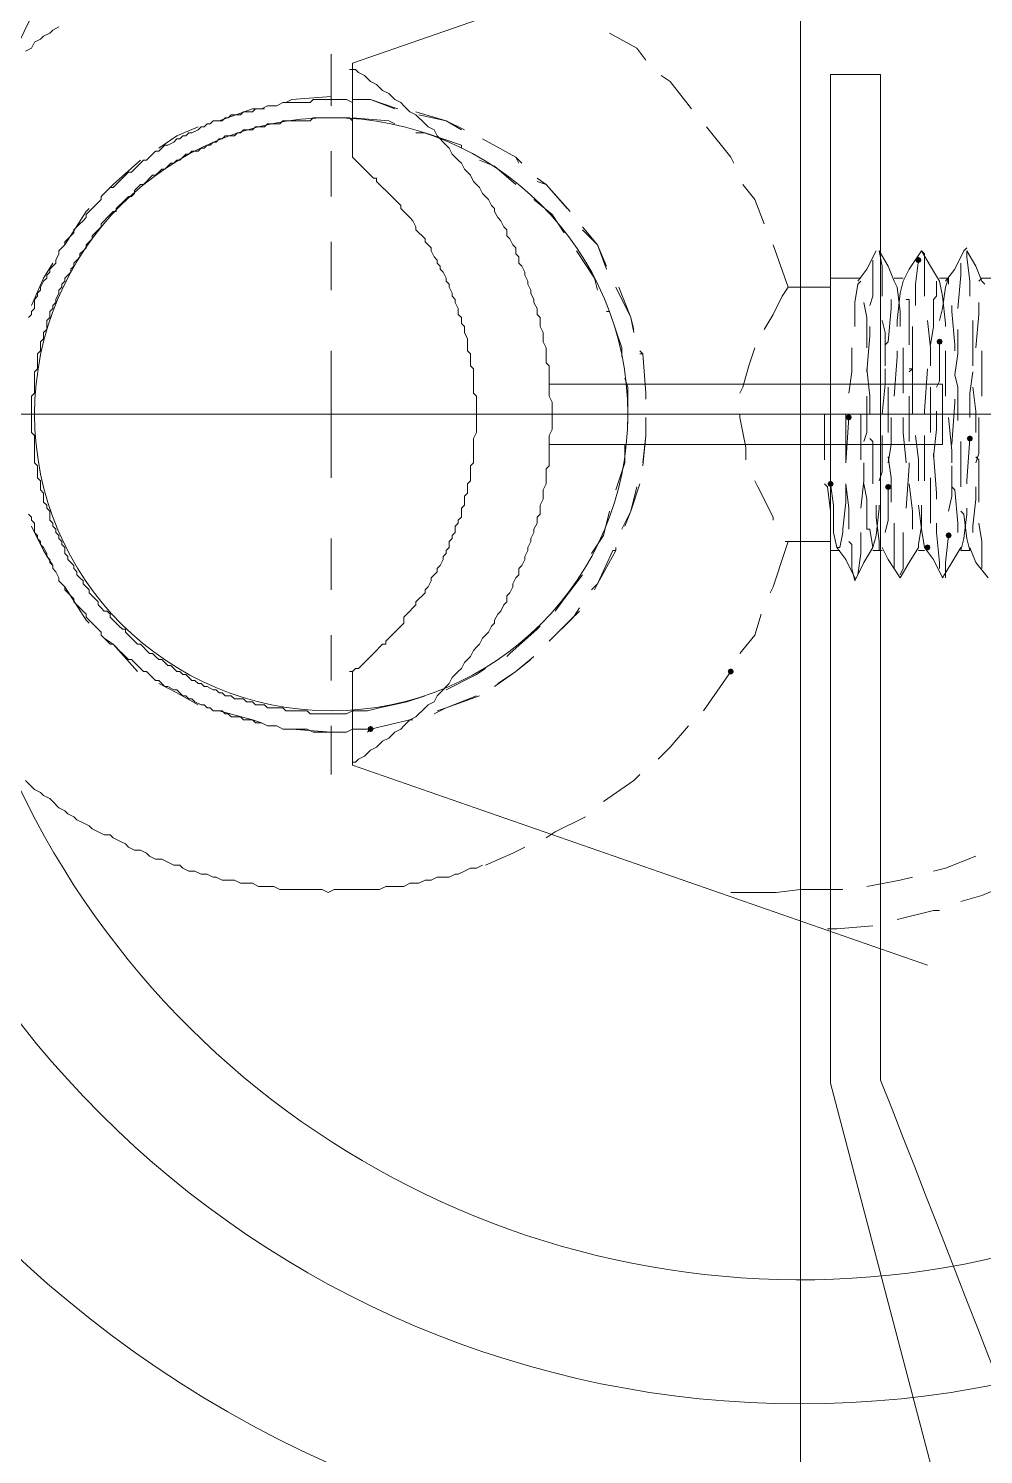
# Model space of a CAD drawing. Header units: millimetres. Extents: x 89051 to 218395, y -330386 to -125649.
# Drawn here: x 92673.1 to 92711.3, y -127062.7 to -127005.6 of the extents above; entities that cross this region are included whole.
import ezdxf

# ---------------------------------------------------------------- set-up
doc = ezdxf.new("R2010")
doc.units = ezdxf.units.MM
doc.header["$LTSCALE"] = 13
for name, pattern in [('1 实线', [0]), ('ACAD_ISO04W100', [30, 24, -3, 0, -3]), ('CENTER', [50.8, 31.75, -6.35, 6.35, -6.35])]:
    doc.linetypes.add(name, pattern=pattern)
doc.layers.get('0').update_dxf_attribs({"color": 1, "linetype": 'CENTER'})
doc.layers.add('C00-00-00', color=7, linetype='Continuous')
doc.layers.add('C00-00-FF', color=5, linetype='Continuous', true_color=0x0000ff)
doc.layers.add('标注、文本', color=3, linetype='Continuous', lineweight=25)

msp = doc.modelspace()

# ---------------------------------------------------------------- hatches: boundary and pattern name
at = {"layer": 'C00-00-00'}
h = msp.add_hatch(color=256, dxfattribs=at)
h.dxf.hatch_style = 2
h.paths.add_polyline_path([(92708.771, -127014.906), (92708.736, -127014.991), (92708.65, -127015.027), (92708.565, -127014.991), (92708.529, -127014.906), (92708.565, -127014.82), (92708.65, -127014.785), (92708.736, -127014.82)])
h = msp.add_hatch(color=256, dxfattribs=at)
h.dxf.hatch_style = 2
h.paths.add_polyline_path([(92709.618, -127018.173), (92709.583, -127018.259), (92709.497, -127018.294), (92709.412, -127018.259), (92709.376, -127018.173), (92709.412, -127018.088), (92709.497, -127018.052), (92709.583, -127018.088)])
h = msp.add_hatch(color=256, dxfattribs=at)
h.dxf.hatch_style = 2
h.paths.add_polyline_path([(92705.988, -127021.198), (92705.952, -127021.284), (92705.867, -127021.319), (92705.781, -127021.284), (92705.746, -127021.198), (92705.781, -127021.113), (92705.867, -127021.077), (92705.952, -127021.113)])
h = msp.add_hatch(color=256, dxfattribs=at)
h.dxf.hatch_style = 2
h.paths.add_polyline_path([(92710.828, -127022.045), (92710.793, -127022.131), (92710.707, -127022.166), (92710.622, -127022.131), (92710.586, -127022.045), (92710.622, -127021.96), (92710.707, -127021.924), (92710.793, -127021.96)])
h = msp.add_hatch(color=256, dxfattribs=at)
h.dxf.hatch_style = 2
h.paths.add_polyline_path([(92705.262, -127023.86), (92705.226, -127023.946), (92705.141, -127023.981), (92705.055, -127023.946), (92705.02, -127023.86), (92705.055, -127023.775), (92705.141, -127023.739), (92705.226, -127023.775)])
h = msp.add_hatch(color=256, dxfattribs=at)
h.dxf.hatch_style = 2
h.paths.add_polyline_path([(92707.561, -127023.981), (92707.525, -127024.067), (92707.44, -127024.102), (92707.355, -127024.067), (92707.319, -127023.981), (92707.355, -127023.896), (92707.44, -127023.861), (92707.525, -127023.896)])
h = msp.add_hatch(color=256, dxfattribs=at)
h.dxf.hatch_style = 2
h.paths.add_polyline_path([(92709.134, -127026.402), (92709.099, -127026.487), (92709.013, -127026.523), (92708.928, -127026.487), (92708.892, -127026.402), (92708.928, -127026.316), (92709.013, -127026.281), (92709.099, -127026.316)])
h = msp.add_hatch(color=256, dxfattribs=at)
h.dxf.hatch_style = 2
h.paths.add_polyline_path([(92709.981, -127025.918), (92709.946, -127026.003), (92709.86, -127026.039), (92709.775, -127026.003), (92709.739, -127025.918), (92709.775, -127025.832), (92709.86, -127025.797), (92709.946, -127025.832)])
h = msp.add_hatch(color=256, dxfattribs=at)
h.dxf.hatch_style = 2
h.paths.add_polyline_path([(92701.269, -127031.363), (92701.233, -127031.448), (92701.148, -127031.484), (92701.062, -127031.448), (92701.027, -127031.363), (92701.062, -127031.278), (92701.148, -127031.242), (92701.233, -127031.278)])
h = msp.add_hatch(color=256, dxfattribs=at)
h.dxf.hatch_style = 2
h.paths.add_polyline_path([(92686.869, -127033.662), (92686.833, -127033.748), (92686.748, -127033.783), (92686.662, -127033.748), (92686.627, -127033.662), (92686.662, -127033.577), (92686.748, -127033.541), (92686.833, -127033.577)])

# ---------------------------------------------------------------- linework, layer by layer
at = {"color": 7, "linetype": '1 实线', "lineweight": 0}
for p, q in [((92705.141, -127047.823), (92705.141, -127007.488)), ((92705.141, -127007.488), (92707.141, -127007.488)), ((92707.141, -127007.488), (92707.141, -127047.705)), ((92705.141, -127047.823), (92710.866, -127069.602))]:
    msp.add_line(p, q, dxfattribs=at)
for radius in [45.983, 39.569]:
    msp.add_circle((92703.931, -127021.077), radius, dxfattribs=at)
msp.add_arc((92703.931, -127021.077), 34.608, 204.1584, 156.2711, dxfattribs=at)
msp.add_open_spline([(92707.141, -127047.705), (92716.917, -127072.662), (92728.431, -127101.878), (92724.157, -127123.241), (92714.899, -127157.207), (92714.272, -127171.033)], degree=3, dxfattribs=at)
at = {"layer": 'C00-00-00', "lineweight": 15}
for points in [[(92709.013, -126999.054), (92686.022, -127007.04)], [(92674.284, -127005.588), (92674.042, -127005.709), (92673.921, -127005.83), (92673.679, -127005.951), (92673.558, -127006.072), (92673.316, -127006.193), (92673.195, -127006.435), (92672.953, -127006.556)], [(92697.396, -127006.435), (92696.307, -127005.83)], [(92697.759, -127006.919), (92697.396, -127006.435)], [(92686.022, -127034.993), (92686.143, -127034.993), (92686.264, -127034.872), (92686.506, -127034.751), (92686.627, -127034.63), (92686.748, -127034.509), (92686.99, -127034.388), (92687.111, -127034.267), (92687.232, -127034.146), (92687.474, -127034.025), (92687.595, -127033.904), (92687.716, -127033.783), (92687.958, -127033.662), (92688.079, -127033.541), (92688.2, -127033.42), (92688.321, -127033.299), (92688.563, -127033.178), (92688.684, -127033.057), (92688.805, -127032.936), (92688.926, -127032.815), (92689.047, -127032.694), (92689.289, -127032.573), (92689.41, -127032.331), (92689.531, -127032.21), (92689.652, -127032.089), (92689.773, -127031.968), (92689.894, -127031.847), (92690.015, -127031.605), (92690.136, -127031.484), (92690.257, -127031.363), (92690.378, -127031.242), (92690.499, -127031), (92690.62, -127030.879), (92690.741, -127030.758), (92690.862, -127030.516), (92690.983, -127030.395), (92691.104, -127030.274), (92691.225, -127030.032), (92691.346, -127029.911), (92691.467, -127029.79), (92691.588, -127029.548), (92691.709, -127029.427), (92691.709, -127029.306), (92691.83, -127029.064), (92691.951, -127028.943), (92692.072, -127028.701), (92692.193, -127028.58), (92692.193, -127028.338), (92692.314, -127028.217), (92692.435, -127027.975), (92692.435, -127027.854), (92692.556, -127027.612), (92692.677, -127027.491), (92692.677, -127027.249), (92692.798, -127027.128), (92692.919, -127026.886), (92692.919, -127026.765), (92693.04, -127026.523), (92693.04, -127026.402), (92693.161, -127026.16), (92693.161, -127026.039), (92693.282, -127025.797), (92693.282, -127025.676), (92693.403, -127025.434), (92693.403, -127025.192), (92693.524, -127025.071), (92693.524, -127024.829), (92693.524, -127024.708), (92693.645, -127024.466), (92693.645, -127024.224), (92693.645, -127024.102), (92693.766, -127023.86), (92693.766, -127023.739), (92693.766, -127023.497), (92693.766, -127023.255), (92693.887, -127023.134), (92693.887, -127022.892), (92693.887, -127022.771), (92693.887, -127022.529), (92693.887, -127022.287), (92693.887, -127022.166), (92693.887, -127021.924), (92694.008, -127021.682), (92694.008, -127021.561), (92694.008, -127021.319), (92694.008, -127021.198), (92694.008, -127020.956), (92694.008, -127020.714), (92694.008, -127020.593), (92693.887, -127020.351), (92693.887, -127020.109), (92693.887, -127019.988), (92693.887, -127019.746), (92693.887, -127019.504), (92693.887, -127019.383), (92693.887, -127019.141), (92693.766, -127019.02), (92693.766, -127018.778), (92693.766, -127018.536), (92693.766, -127018.415), (92693.645, -127018.173), (92693.645, -127018.052), (92693.645, -127017.81), (92693.524, -127017.568), (92693.524, -127017.447), (92693.524, -127017.205), (92693.403, -127017.084), (92693.403, -127016.842), (92693.282, -127016.6), (92693.282, -127016.479), (92693.161, -127016.237), (92693.161, -127016.116), (92693.04, -127015.874), (92693.04, -127015.753), (92692.919, -127015.511), (92692.919, -127015.39), (92692.798, -127015.148), (92692.677, -127015.027), (92692.677, -127014.785), (92692.556, -127014.664), (92692.556, -127014.422), (92692.435, -127014.301), (92692.314, -127014.059), (92692.193, -127013.938), (92692.193, -127013.696), (92692.072, -127013.575), (92691.951, -127013.333), (92691.83, -127013.212), (92691.709, -127012.97), (92691.709, -127012.849), (92691.588, -127012.728), (92691.467, -127012.486), (92691.346, -127012.365), (92691.225, -127012.244), (92691.104, -127012.002), (92690.983, -127011.881), (92690.862, -127011.76), (92690.741, -127011.518), (92690.62, -127011.397), (92690.499, -127011.276), (92690.378, -127011.034), (92690.257, -127010.913), (92690.136, -127010.792), (92690.015, -127010.671), (92689.894, -127010.429), (92689.773, -127010.308), (92689.652, -127010.187), (92689.531, -127010.066), (92689.41, -127009.945), (92689.289, -127009.703), (92689.047, -127009.582), (92688.926, -127009.461), (92688.805, -127009.34), (92688.684, -127009.219), (92688.563, -127009.098), (92688.321, -127008.977), (92688.2, -127008.856), (92688.079, -127008.735), (92687.958, -127008.614), (92687.716, -127008.493), (92687.595, -127008.372), (92687.474, -127008.25), (92687.232, -127008.129), (92687.111, -127008.008), (92686.99, -127007.887), (92686.748, -127007.766), (92686.627, -127007.645), (92686.506, -127007.524), (92686.264, -127007.403), (92686.143, -127007.282), (92686.022, -127007.282), (92685.901, -127007.282)], [(92686.022, -127007.04), (92686.022, -127007.161)], [(92686.022, -127007.161), (92686.022, -127010.792)], [(92698.727, -127007.766), (92698.364, -127007.524)], [(92699.574, -127008.856), (92698.727, -127007.766)], [(92673.074, -127017.205), (92673.195, -127017.084), (92673.195, -127016.963), (92673.316, -127016.842), (92673.316, -127016.721), (92673.316, -127016.479), (92673.437, -127016.358), (92673.437, -127016.237), (92673.558, -127016.116), (92673.558, -127015.995), (92673.679, -127015.753), (92673.8, -127015.632), (92673.8, -127015.511), (92673.921, -127015.39), (92673.921, -127015.269), (92674.042, -127015.148), (92674.163, -127015.027), (92674.163, -127014.906), (92674.284, -127014.664), (92674.284, -127014.543), (92674.405, -127014.422), (92674.526, -127014.301), (92674.526, -127014.18), (92674.647, -127014.059), (92674.768, -127013.938), (92674.889, -127013.817), (92674.889, -127013.696), (92675.01, -127013.575), (92675.131, -127013.454), (92675.252, -127013.333), (92675.373, -127013.212), (92675.373, -127013.091), (92675.494, -127012.97), (92675.615, -127012.849), (92675.736, -127012.728), (92675.857, -127012.607), (92675.978, -127012.486), (92675.978, -127012.365), (92676.099, -127012.244), (92676.22, -127012.123), (92676.341, -127012.002), (92676.462, -127012.002), (92676.583, -127011.881), (92676.704, -127011.76), (92676.825, -127011.639), (92676.946, -127011.518), (92677.067, -127011.397), (92677.188, -127011.397), (92677.309, -127011.276), (92677.43, -127011.155), (92677.551, -127011.034), (92677.672, -127010.913), (92677.793, -127010.913), (92677.914, -127010.792), (92678.035, -127010.671), (92678.156, -127010.55), (92678.277, -127010.55), (92678.398, -127010.429), (92678.519, -127010.308), (92678.64, -127010.308), (92678.882, -127010.187), (92679.003, -127010.066), (92679.124, -127010.066), (92679.245, -127009.945), (92679.366, -127009.945), (92679.487, -127009.824), (92679.608, -127009.824), (92679.85, -127009.703), (92679.971, -127009.582), (92680.092, -127009.582), (92680.213, -127009.461), (92680.334, -127009.461), (92680.455, -127009.34), (92680.697, -127009.34), (92680.818, -127009.34), (92680.939, -127009.219), (92681.06, -127009.219), (92681.181, -127009.098), (92681.423, -127009.098), (92681.544, -127009.098), (92681.665, -127008.977), (92681.786, -127008.977), (92682.028, -127008.977), (92682.149, -127008.856), (92682.27, -127008.856), (92682.391, -127008.856), (92682.633, -127008.735), (92682.754, -127008.735), (92682.875, -127008.735), (92682.996, -127008.735), (92683.238, -127008.614), (92683.359, -127008.614), (92683.48, -127008.614), (92683.601, -127008.614), (92683.844, -127008.614), (92683.965, -127008.614), (92684.086, -127008.614), (92684.328, -127008.614), (92684.449, -127008.493), (92684.57, -127008.493), (92684.691, -127008.493), (92684.933, -127008.493), (92685.054, -127008.493), (92685.175, -127008.493), (92685.296, -127008.493), (92685.538, -127008.493), (92685.659, -127008.493), (92685.78, -127008.493), (92686.022, -127008.614)], [(92683.359, -127008.614), (92683.601, -127008.493)], [(92683.601, -127008.493), (92685.175, -127008.372)], [(92685.175, -127008.372), (92685.175, -127008.493)], [(92686.022, -127008.493), (92686.748, -127008.493)], [(92686.143, -127008.493), (92686.748, -127008.493)], [(92686.748, -127008.493), (92687.837, -127008.856)], [(92686.748, -127008.493), (92687.716, -127008.856)], [(92686.022, -127032.936), (92685.78, -127033.057), (92685.659, -127033.057), (92685.538, -127033.057), (92685.417, -127033.057), (92685.175, -127033.057), (92685.054, -127033.057), (92684.933, -127033.057), (92684.812, -127033.057), (92684.691, -127033.057), (92684.449, -127033.057), (92684.328, -127033.057), (92684.207, -127032.936), (92684.086, -127032.936), (92683.965, -127032.936), (92683.722, -127032.936), (92683.601, -127032.936), (92683.48, -127032.936), (92683.359, -127032.936), (92683.238, -127032.815), (92682.996, -127032.815), (92682.875, -127032.815), (92682.754, -127032.815), (92682.633, -127032.815), (92682.512, -127032.694), (92682.391, -127032.694), (92682.149, -127032.694), (92682.028, -127032.573), (92681.907, -127032.573), (92681.786, -127032.573), (92681.665, -127032.452), (92681.544, -127032.452), (92681.302, -127032.452), (92681.181, -127032.331), (92681.06, -127032.331), (92680.939, -127032.331), (92680.818, -127032.21), (92680.697, -127032.21), (92680.576, -127032.089), (92680.455, -127032.089), (92680.213, -127031.968), (92680.092, -127031.968), (92679.971, -127031.847), (92679.85, -127031.847), (92679.729, -127031.726), (92679.608, -127031.726), (92679.487, -127031.605), (92679.366, -127031.484), (92679.245, -127031.484), (92679.124, -127031.363), (92679.003, -127031.363), (92678.882, -127031.242), (92678.761, -127031.121), (92678.64, -127031.121), (92678.519, -127031), (92678.398, -127030.879), (92678.277, -127030.879), (92678.156, -127030.758), (92678.035, -127030.637), (92677.914, -127030.637), (92677.793, -127030.516), (92677.672, -127030.395), (92677.551, -127030.274), (92677.43, -127030.274), (92677.309, -127030.153), (92677.188, -127030.032), (92677.067, -127029.911), (92676.946, -127029.79), (92676.946, -127029.669), (92676.825, -127029.669), (92676.704, -127029.548), (92676.583, -127029.427), (92676.462, -127029.306), (92676.341, -127029.185), (92676.341, -127029.064), (92676.22, -127028.943), (92676.099, -127028.943), (92675.978, -127028.822), (92675.857, -127028.701), (92675.857, -127028.58), (92675.736, -127028.459), (92675.615, -127028.338), (92675.494, -127028.217), (92675.494, -127028.096), (92675.373, -127027.975), (92675.252, -127027.854), (92675.252, -127027.733), (92675.131, -127027.612), (92675.01, -127027.491), (92675.01, -127027.37), (92674.889, -127027.249), (92674.889, -127027.128), (92674.768, -127027.007), (92674.647, -127026.886), (92674.647, -127026.765), (92674.526, -127026.644), (92674.526, -127026.402), (92674.405, -127026.281), (92674.405, -127026.16), (92674.284, -127026.039), (92674.284, -127025.918), (92674.163, -127025.797), (92674.163, -127025.676), (92674.042, -127025.555), (92674.042, -127025.434), (92673.921, -127025.313), (92673.921, -127025.071), (92673.921, -127024.95), (92673.8, -127024.829), (92673.8, -127024.708), (92673.679, -127024.587), (92673.679, -127024.466), (92673.679, -127024.224), (92673.558, -127024.102), (92673.558, -127023.981), (92673.558, -127023.86), (92673.558, -127023.739), (92673.437, -127023.618), (92673.437, -127023.376), (92673.437, -127023.255), (92673.437, -127023.134), (92673.316, -127023.013), (92673.316, -127022.892), (92673.316, -127022.65), (92673.316, -127022.529), (92673.316, -127022.408), (92673.316, -127022.287), (92673.316, -127022.166), (92673.316, -127021.924), (92673.195, -127021.803), (92673.195, -127021.682), (92673.195, -127021.561), (92673.195, -127021.44), (92673.195, -127021.198), (92673.195, -127021.077), (92673.195, -127020.956), (92673.195, -127020.835), (92673.195, -127020.714), (92673.195, -127020.472), (92673.195, -127020.351), (92673.316, -127020.23), (92673.316, -127020.109), (92673.316, -127019.988), (92673.316, -127019.746), (92673.316, -127019.625), (92673.316, -127019.504), (92673.316, -127019.383), (92673.437, -127019.262), (92673.437, -127019.02), (92673.437, -127018.899), (92673.437, -127018.778), (92673.437, -127018.657), (92673.558, -127018.536), (92673.558, -127018.415), (92673.558, -127018.173), (92673.679, -127018.052), (92673.679, -127017.931), (92673.679, -127017.81), (92673.8, -127017.689), (92673.8, -127017.568), (92673.8, -127017.326), (92673.921, -127017.205), (92673.921, -127017.084), (92673.921, -127016.963), (92674.042, -127016.842), (92674.042, -127016.721), (92674.163, -127016.6), (92674.163, -127016.479), (92674.284, -127016.237), (92674.284, -127016.116), (92674.405, -127015.995), (92674.405, -127015.874), (92674.526, -127015.753), (92674.526, -127015.632), (92674.647, -127015.511), (92674.768, -127015.39), (92674.768, -127015.269), (92674.889, -127015.148), (92674.889, -127015.027), (92675.01, -127014.906), (92675.131, -127014.785), (92675.131, -127014.664), (92675.252, -127014.543), (92675.373, -127014.422), (92675.373, -127014.301), (92675.494, -127014.18), (92675.615, -127014.059), (92675.615, -127013.938), (92675.736, -127013.817), (92675.857, -127013.696), (92675.978, -127013.575), (92675.978, -127013.454), (92676.099, -127013.333), (92676.22, -127013.212), (92676.341, -127013.091), (92676.462, -127012.97), (92676.583, -127012.97), (92676.583, -127012.849), (92676.704, -127012.728), (92676.825, -127012.607), (92676.946, -127012.486), (92677.067, -127012.365), (92677.188, -127012.365), (92677.309, -127012.244), (92677.309, -127012.123), (92677.43, -127012.002), (92677.551, -127011.881), (92677.672, -127011.881), (92677.793, -127011.76), (92677.914, -127011.639), (92678.035, -127011.518), (92678.156, -127011.518), (92678.277, -127011.397), (92678.398, -127011.276), (92678.519, -127011.276), (92678.64, -127011.155), (92678.761, -127011.034), (92678.882, -127011.034), (92679.003, -127010.913), (92679.124, -127010.913), (92679.245, -127010.792), (92679.366, -127010.671), (92679.487, -127010.671), (92679.608, -127010.55), (92679.85, -127010.55), (92679.971, -127010.429), (92680.092, -127010.429), (92680.213, -127010.308), (92680.334, -127010.308), (92680.455, -127010.187), (92680.576, -127010.187), (92680.697, -127010.066), (92680.818, -127010.066), (92680.939, -127009.945), (92681.181, -127009.945), (92681.302, -127009.945), (92681.423, -127009.824), (92681.544, -127009.824), (92681.665, -127009.703), (92681.786, -127009.703), (92682.028, -127009.703), (92682.149, -127009.582), (92682.27, -127009.582), (92682.391, -127009.582), (92682.512, -127009.582), (92682.633, -127009.461), (92682.875, -127009.461), (92682.996, -127009.461), (92683.117, -127009.461), (92683.238, -127009.34), (92683.359, -127009.34), (92683.601, -127009.34), (92683.722, -127009.34), (92683.844, -127009.34), (92683.965, -127009.34), (92684.086, -127009.34), (92684.328, -127009.34), (92684.449, -127009.219), (92684.57, -127009.219), (92684.691, -127009.219), (92684.812, -127009.219), (92685.054, -127009.219), (92685.175, -127009.219), (92685.296, -127009.219), (92685.417, -127009.219), (92685.538, -127009.219), (92685.78, -127009.219), (92685.901, -127009.219), (92686.022, -127009.34)], [(92680.697, -127009.34), (92682.028, -127008.856)], [(92682.028, -127008.856), (92682.512, -127008.856)], [(92686.022, -127009.219), (92687.474, -127009.34)], [(92688.563, -127008.977), (92689.773, -127009.34)], [(92688.684, -127009.098), (92689.773, -127009.34)], [(92679.003, -127009.945), (92679.85, -127009.582)], [(92687.474, -127009.34), (92687.716, -127009.461)], [(92689.773, -127009.34), (92690.499, -127009.703)], [(92689.773, -127009.34), (92690.378, -127009.703)], [(92701.148, -127010.792), (92700.18, -127009.582)], [(92678.277, -127010.429), (92679.003, -127009.945)], [(92688.563, -127009.824), (92688.926, -127009.824)], [(92688.926, -127009.824), (92690.378, -127010.308)], [(92690.378, -127010.308), (92690.378, -127010.429)], [(92691.225, -127010.066), (92692.556, -127010.792)], [(92691.225, -127010.066), (92692.556, -127010.792)], [(92676.462, -127011.881), (92677.551, -127010.913)], [(92686.022, -127010.792), (92686.143, -127010.913), (92686.264, -127011.034), (92686.385, -127011.155), (92686.506, -127011.276), (92686.627, -127011.397), (92686.748, -127011.518), (92686.869, -127011.639), (92686.99, -127011.639), (92686.99, -127011.76), (92687.111, -127011.881), (92687.232, -127012.002), (92687.353, -127012.123), (92687.474, -127012.244), (92687.595, -127012.365), (92687.716, -127012.486), (92687.837, -127012.607), (92687.958, -127012.728), (92687.958, -127012.849), (92688.079, -127012.97), (92688.2, -127013.091), (92688.321, -127013.212), (92688.442, -127013.333), (92688.563, -127013.575), (92688.563, -127013.696), (92688.684, -127013.817), (92688.805, -127013.938), (92688.926, -127014.059), (92688.926, -127014.18), (92689.047, -127014.301), (92689.168, -127014.422), (92689.168, -127014.543), (92689.289, -127014.785), (92689.41, -127014.906), (92689.41, -127015.027), (92689.531, -127015.148), (92689.531, -127015.269), (92689.652, -127015.39), (92689.773, -127015.632), (92689.773, -127015.753), (92689.894, -127015.874), (92689.894, -127015.995), (92690.015, -127016.237), (92690.015, -127016.358), (92690.136, -127016.479), (92690.136, -127016.6), (92690.257, -127016.842), (92690.257, -127016.963), (92690.257, -127017.084), (92690.378, -127017.205), (92690.378, -127017.447), (92690.499, -127017.568), (92690.499, -127017.689), (92690.499, -127017.81), (92690.62, -127018.052), (92690.62, -127018.173), (92690.62, -127018.294), (92690.62, -127018.536), (92690.741, -127018.657), (92690.741, -127018.778), (92690.741, -127019.02), (92690.741, -127019.141), (92690.862, -127019.262), (92690.862, -127019.383), (92690.862, -127019.625), (92690.862, -127019.746), (92690.862, -127019.867), (92690.862, -127020.109), (92690.862, -127020.23), (92690.983, -127020.351), (92690.983, -127020.593), (92690.983, -127020.714), (92690.983, -127020.835), (92690.983, -127021.077), (92690.983, -127021.198), (92690.983, -127021.319), (92690.983, -127021.561), (92690.983, -127021.682), (92690.983, -127021.803), (92690.862, -127022.045), (92690.862, -127022.166), (92690.862, -127022.287), (92690.862, -127022.529), (92690.862, -127022.65), (92690.862, -127022.771), (92690.862, -127023.013), (92690.741, -127023.134), (92690.741, -127023.255), (92690.741, -127023.497), (92690.741, -127023.618), (92690.741, -127023.739), (92690.62, -127023.86), (92690.62, -127024.102), (92690.62, -127024.224), (92690.499, -127024.345), (92690.499, -127024.587), (92690.499, -127024.708), (92690.378, -127024.829), (92690.378, -127024.95), (92690.378, -127025.192), (92690.257, -127025.313), (92690.257, -127025.434), (92690.136, -127025.555), (92690.136, -127025.797), (92690.015, -127025.918), (92690.015, -127026.039), (92689.894, -127026.16), (92689.894, -127026.402), (92689.773, -127026.523), (92689.773, -127026.644), (92689.652, -127026.765), (92689.652, -127026.886), (92689.531, -127027.128), (92689.41, -127027.249), (92689.41, -127027.37), (92689.289, -127027.491), (92689.168, -127027.612), (92689.168, -127027.733), (92689.047, -127027.975), (92688.926, -127028.096), (92688.926, -127028.217), (92688.805, -127028.338), (92688.684, -127028.459), (92688.563, -127028.58), (92688.563, -127028.701), (92688.442, -127028.822), (92688.321, -127028.943), (92688.2, -127029.064), (92688.079, -127029.185), (92688.079, -127029.427), (92687.958, -127029.548), (92687.837, -127029.669), (92687.716, -127029.79), (92687.595, -127029.911), (92687.474, -127030.032), (92687.353, -127030.153), (92687.353, -127030.274), (92687.232, -127030.274), (92687.111, -127030.395), (92686.99, -127030.516), (92686.869, -127030.637), (92686.748, -127030.758), (92686.627, -127030.879), (92686.506, -127031), (92686.385, -127031.121), (92686.264, -127031.242), (92686.143, -127031.242), (92686.022, -127031.363), (92685.901, -127031.363)], [(92691.104, -127010.913), (92691.709, -127011.155)], [(92692.556, -127010.792), (92692.798, -127011.034)], [(92692.556, -127010.792), (92692.677, -127011.034)], [(92701.269, -127011.034), (92701.148, -127010.792)], [(92691.709, -127011.155), (92692.556, -127011.881)], [(92676.22, -127012.123), (92676.462, -127011.881)], [(92693.403, -127011.639), (92693.766, -127011.881)], [(92693.403, -127011.76), (92693.766, -127011.881)], [(92693.766, -127011.881), (92694.734, -127012.97)], [(92693.766, -127011.881), (92694.613, -127012.849)], [(92702.116, -127012.486), (92701.632, -127011.881)], [(92693.282, -127012.486), (92694.008, -127013.091)], [(92702.479, -127013.454), (92702.116, -127012.486)], [(92674.526, -127014.301), (92675.373, -127012.97)], [(92675.373, -127012.97), (92675.494, -127012.849)], [(92694.008, -127013.091), (92694.492, -127013.817)], [(92695.218, -127013.575), (92695.823, -127014.301)], [(92695.218, -127013.696), (92695.823, -127014.301)], [(92695.823, -127014.301), (92696.186, -127015.269)], [(92695.823, -127014.301), (92696.186, -127015.148)], [(92703.447, -127015.995), (92702.842, -127014.301)], [(92694.976, -127014.543), (92695.702, -127015.632)], [(92706.956, -127014.543), (92706.593, -127015.269)], [(92706.835, -127015.148), (92706.835, -127014.906)], [(92707.077, -127014.543), (92707.198, -127015.148)], [(92707.44, -127015.148), (92707.077, -127014.543)], [(92708.771, -127014.543), (92708.287, -127015.269)], [(92708.529, -127015.874), (92708.65, -127014.906)], [(92708.771, -127014.543), (92708.892, -127014.664)], [(92709.134, -127015.148), (92708.771, -127014.543)], [(92708.892, -127014.664), (92708.892, -127015.39)], [(92710.465, -127014.543), (92710.102, -127015.269)], [(92710.465, -127014.543), (92710.586, -127014.422)], [(92710.586, -127014.543), (92710.586, -127014.785)], [(92710.949, -127015.148), (92710.586, -127014.543)], [(92710.586, -127014.785), (92710.707, -127015.753)], [(92673.679, -127015.632), (92674.042, -127015.027)], [(92706.593, -127015.269), (92706.23, -127015.753)], [(92706.835, -127016.358), (92706.835, -127015.148)], [(92707.198, -127015.148), (92707.198, -127016.237)], [(92707.682, -127015.753), (92707.44, -127015.148)], [(92708.287, -127015.269), (92708.045, -127015.753)], [(92708.892, -127015.39), (92708.892, -127016.358)], [(92709.497, -127015.753), (92709.134, -127015.148)], [(92710.102, -127015.269), (92709.739, -127015.753)], [(92710.344, -127015.511), (92710.344, -127015.027)], [(92711.191, -127015.753), (92710.949, -127015.148)], [(92673.195, -127016.721), (92673.679, -127015.632)], [(92695.702, -127015.632), (92695.823, -127016.116)], [(92696.549, -127015.995), (92697.154, -127017.205)], [(92696.67, -127015.995), (92697.154, -127017.205)], [(92703.447, -127015.995), (92703.205, -127016.358)], [(92705.141, -127015.995), (92703.447, -127015.995)], [(92706.351, -127015.632), (92705.141, -127015.632)], [(92706.23, -127015.874), (92706.109, -127016.6)], [(92706.351, -127015.753), (92706.23, -127015.874)], [(92708.045, -127015.632), (92707.682, -127015.632)], [(92707.682, -127015.753), (92707.803, -127015.995)], [(92707.803, -127015.995), (92707.924, -127016.963)], [(92708.045, -127015.753), (92707.924, -127016.237)], [(92708.529, -127016.721), (92708.529, -127015.874)], [(92709.376, -127016.358), (92709.376, -127015.753)], [(92709.86, -127015.632), (92709.497, -127015.632)], [(92709.497, -127015.753), (92709.618, -127016.358)], [(92709.739, -127015.995), (92709.618, -127016.842)], [(92709.86, -127015.632), (92709.739, -127015.995)], [(92709.86, -127015.874), (92709.86, -127015.632)], [(92710.223, -127016.842), (92710.344, -127015.511)], [(92710.707, -127015.753), (92710.707, -127016.358)], [(92711.07, -127015.753), (92711.191, -127015.632)], [(92711.554, -127015.632), (92711.191, -127015.632)], [(92711.191, -127015.753), (92711.312, -127015.874)], [(92703.205, -127016.358), (92702.842, -127017.084)], [(92705.141, -127016.721), (92705.141, -127016.6)], [(92706.109, -127016.6), (92706.109, -127017.568)], [(92706.593, -127017.205), (92706.472, -127016.6)], [(92706.714, -127016.721), (92706.835, -127016.358)], [(92707.198, -127016.237), (92707.198, -127016.358)], [(92707.561, -127016.842), (92707.561, -127016.479)], [(92707.924, -127016.237), (92707.803, -127017.326)], [(92708.287, -127016.479), (92708.166, -127016.479)], [(92708.287, -127017.689), (92708.287, -127016.479)], [(92709.255, -127016.479), (92709.376, -127016.358)], [(92709.255, -127017.568), (92709.255, -127016.479)], [(92709.618, -127016.358), (92709.739, -127017.447)], [(92711.07, -127017.084), (92711.07, -127016.6)], [(92696.186, -127016.963), (92696.307, -127016.963)], [(92696.307, -127016.963), (92696.791, -127018.415)], [(92702.842, -127017.084), (92702.479, -127017.689)], [(92705.141, -127017.326), (92705.141, -127016.721)], [(92707.44, -127018.173), (92707.561, -127016.842)], [(92707.924, -127016.963), (92707.924, -127017.568)], [(92709.618, -127016.842), (92709.497, -127017.326)], [(92709.981, -127016.963), (92709.981, -127016.721)], [(92710.102, -127018.294), (92709.981, -127016.963)], [(92710.949, -127018.415), (92711.07, -127017.084)], [(92697.154, -127017.205), (92697.275, -127017.81)], [(92697.154, -127017.205), (92697.275, -127017.689)], [(92705.141, -127018.173), (92705.141, -127017.326)], [(92706.593, -127018.415), (92706.593, -127017.205)], [(92706.714, -127017.931), (92706.714, -127017.568)], [(92707.198, -127017.326), (92707.319, -127017.81)], [(92707.803, -127017.326), (92707.803, -127017.568)], [(92708.287, -127018.294), (92708.287, -127017.689)], [(92708.408, -127019.262), (92708.408, -127017.568)], [(92709.013, -127017.326), (92709.134, -127018.415)], [(92709.134, -127018.294), (92709.255, -127017.568)], [(92709.739, -127017.447), (92709.739, -127017.568)], [(92710.223, -127018.657), (92710.223, -127017.689)], [(92710.828, -127017.326), (92710.828, -127018.899)], [(92705.141, -127018.415), (92705.141, -127018.173)], [(92706.593, -127019.383), (92706.714, -127017.931)], [(92707.319, -127017.81), (92707.319, -127019.141)], [(92707.319, -127018.294), (92707.44, -127018.173)], [(92709.497, -127018.173), (92709.497, -127019.746)], [(92710.102, -127018.536), (92710.102, -127018.294)], [(92696.791, -127018.415), (92696.791, -127018.778)], [(92697.517, -127018.536), (92697.638, -127018.657)], [(92697.517, -127018.657), (92697.638, -127018.657)], [(92697.638, -127018.657), (92697.759, -127020.23)], [(92697.638, -127018.657), (92697.759, -127020.23)], [(92702.116, -127018.415), (92701.874, -127019.141)], [(92705.988, -127018.415), (92705.988, -127019.383)], [(92707.803, -127018.778), (92707.682, -127020.351)], [(92707.803, -127018.536), (92707.803, -127018.778)], [(92708.045, -127018.415), (92708.045, -127019.988)], [(92709.134, -127018.415), (92709.134, -127019.141)], [(92709.739, -127018.536), (92709.739, -127018.899)], [(92709.739, -127018.899), (92709.739, -127020.351)], [(92710.102, -127019.504), (92710.223, -127018.657)], [(92710.828, -127018.899), (92710.828, -127019.141)], [(92711.191, -127018.536), (92711.191, -127019.141)], [(92701.874, -127019.141), (92701.632, -127019.988)], [(92705.141, -127020.109), (92705.141, -127019.262)], [(92705.988, -127019.383), (92705.867, -127020.23)], [(92706.714, -127020.351), (92706.593, -127019.262)], [(92707.319, -127019.867), (92707.319, -127019.262)], [(92708.287, -127019.383), (92708.408, -127019.262)], [(92708.408, -127019.262), (92708.287, -127019.262)], [(92708.408, -127021.077), (92708.408, -127019.262)], [(92708.892, -127020.956), (92709.013, -127019.262)], [(92710.707, -127020.23), (92710.828, -127019.383)], [(92711.191, -127019.141), (92711.191, -127020.351)], [(92693.887, -127019.867), (92709.618, -127019.867)], [(92696.912, -127019.625), (92697.033, -127019.988)], [(92697.033, -127019.988), (92697.033, -127021.44)], [(92701.632, -127019.988), (92701.511, -127020.23)], [(92707.198, -127021.077), (92707.319, -127019.867)], [(92707.44, -127019.988), (92707.44, -127021.682)], [(92708.045, -127019.988), (92708.045, -127020.23)], [(92709.134, -127019.988), (92709.134, -127020.351)], [(92709.497, -127019.746), (92709.376, -127019.988)], [(92709.618, -127019.867), (92709.618, -127022.287)], [(92710.223, -127019.988), (92710.102, -127019.504)], [(92710.223, -127021.319), (92710.223, -127019.988)], [(92710.828, -127019.988), (92710.949, -127020.956)], [(92697.759, -127020.23), (92697.759, -127020.472)], [(92697.759, -127020.23), (92697.759, -127020.351)], [(92705.141, -127021.077), (92705.141, -127020.109)], [(92706.593, -127021.803), (92706.593, -127020.351)], [(92706.714, -127021.077), (92706.714, -127020.351)], [(92708.287, -127021.198), (92708.287, -127020.351)], [(92709.134, -127020.351), (92709.134, -127021.803)], [(92709.981, -127022.287), (92710.102, -127020.593)], [(92710.102, -127020.593), (92710.102, -127020.472)], [(92710.707, -127021.198), (92710.707, -127020.23)], [(92701.511, -127021.077), (92701.511, -127021.198)], [(92704.899, -127021.077), (92704.899, -127022.65)], [(92705.746, -127021.077), (92704.899, -127021.077)], [(92705.141, -127021.077), (92705.141, -127021.198)], [(92705.746, -127021.077), (92705.746, -127022.892)], [(92706.351, -127021.077), (92705.746, -127021.077)], [(92706.351, -127021.077), (92706.351, -127022.892)], [(92708.892, -127021.077), (92708.892, -127020.956)], [(92709.376, -127020.956), (92709.376, -127021.682)], [(92710.949, -127020.956), (92710.949, -127021.803)], [(92697.759, -127021.198), (92697.759, -127021.924)], [(92697.759, -127021.319), (92697.759, -127021.924)], [(92701.511, -127021.198), (92701.753, -127022.408)], [(92705.141, -127021.198), (92705.141, -127022.287)], [(92705.867, -127021.198), (92705.746, -127023.013)], [(92707.44, -127021.682), (92707.44, -127021.803)], [(92707.561, -127021.198), (92707.561, -127022.287)], [(92708.045, -127021.198), (92708.045, -127021.803)], [(92708.287, -127022.166), (92708.287, -127021.198)], [(92709.376, -127021.682), (92709.255, -127022.771)], [(92709.86, -127021.198), (92709.981, -127022.529)], [(92711.07, -127021.198), (92711.07, -127022.65)], [(92693.887, -127022.287), (92709.618, -127022.287)], [(92696.912, -127022.287), (92696.912, -127023.013)], [(92697.759, -127021.924), (92697.638, -127023.134)], [(92697.759, -127021.924), (92697.638, -127023.013)], [(92705.141, -127022.287), (92705.141, -127022.892)], [(92706.472, -127022.166), (92706.593, -127021.803)], [(92706.835, -127022.166), (92706.714, -127022.045)], [(92706.835, -127023.86), (92706.835, -127022.166)], [(92707.198, -127023.376), (92707.198, -127021.924)], [(92707.561, -127022.287), (92707.44, -127023.013)], [(92708.045, -127021.803), (92708.166, -127023.013)], [(92708.65, -127022.892), (92708.529, -127021.924)], [(92708.892, -127022.65), (92708.892, -127021.924)], [(92710.344, -127023.618), (92710.344, -127022.166)], [(92710.586, -127023.739), (92710.707, -127022.045)], [(92701.753, -127022.408), (92701.753, -127022.892)], [(92704.899, -127022.65), (92704.899, -127022.892)], [(92707.44, -127022.771), (92707.561, -127023.618)], [(92708.65, -127023.739), (92708.65, -127022.892)], [(92708.892, -127023.739), (92708.892, -127022.65)], [(92709.255, -127022.65), (92709.376, -127024.224)], [(92709.981, -127022.529), (92709.981, -127023.013)], [(92711.07, -127022.65), (92710.949, -127023.013)], [(92710.949, -127022.771), (92711.07, -127022.892)], [(92711.07, -127022.892), (92711.07, -127024.587)], [(92696.912, -127023.013), (92696.549, -127024.102)], [(92706.472, -127023.739), (92706.472, -127023.013)], [(92707.077, -127023.739), (92707.198, -127023.376)], [(92708.166, -127024.829), (92708.287, -127023.134)], [(92708.287, -127023.134), (92708.287, -127023.013)], [(92709.981, -127024.345), (92709.981, -127023.134)], [(92697.517, -127023.86), (92697.154, -127024.95)], [(92697.396, -127023.981), (92697.154, -127024.95)], [(92702.116, -127023.739), (92702.237, -127023.981)], [(92702.237, -127023.981), (92702.842, -127025.192)], [(92704.899, -127023.86), (92705.02, -127023.981)], [(92705.02, -127023.981), (92705.141, -127024.95)], [(92705.262, -127024.708), (92705.141, -127023.86)], [(92705.746, -127023.86), (92705.867, -127024.829)], [(92705.746, -127023.86), (92705.746, -127024.587)], [(92706.351, -127024.829), (92706.472, -127023.739)], [(92706.472, -127023.86), (92706.593, -127024.466)], [(92707.44, -127023.981), (92707.44, -127025.313)], [(92707.561, -127023.618), (92707.561, -127024.587)], [(92708.287, -127023.86), (92708.408, -127024.95)], [(92709.134, -127023.618), (92709.134, -127024.829)], [(92709.981, -127023.981), (92710.102, -127024.102)], [(92710.344, -127023.981), (92710.344, -127023.618)], [(92710.586, -127023.86), (92710.586, -127023.739)], [(92710.949, -127023.981), (92710.949, -127024.466)], [(92705.746, -127024.587), (92705.625, -127025.676)], [(92706.593, -127024.466), (92706.593, -127025.676)], [(92709.376, -127024.224), (92709.376, -127024.466)], [(92709.86, -127024.95), (92709.981, -127024.345)], [(92710.102, -127024.102), (92710.223, -127025.434)], [(92710.949, -127024.466), (92710.828, -127025.555)], [(92686.022, -127033.662), (92685.78, -127033.783), (92685.659, -127033.783), (92685.538, -127033.783), (92685.296, -127033.783), (92685.175, -127033.783), (92685.054, -127033.783), (92684.933, -127033.783), (92684.691, -127033.783), (92684.57, -127033.783), (92684.449, -127033.783), (92684.207, -127033.662), (92684.086, -127033.662), (92683.965, -127033.662), (92683.844, -127033.662), (92683.601, -127033.662), (92683.48, -127033.662), (92683.359, -127033.662), (92683.238, -127033.662), (92682.996, -127033.541), (92682.875, -127033.541), (92682.754, -127033.541), (92682.633, -127033.541), (92682.391, -127033.42), (92682.27, -127033.42), (92682.149, -127033.42), (92682.028, -127033.299), (92681.786, -127033.299), (92681.665, -127033.299), (92681.544, -127033.178), (92681.423, -127033.178), (92681.181, -127033.178), (92681.06, -127033.057), (92680.939, -127033.057), (92680.818, -127032.936), (92680.697, -127032.936), (92680.455, -127032.936), (92680.334, -127032.815), (92680.213, -127032.815), (92680.092, -127032.694), (92679.971, -127032.694), (92679.729, -127032.573), (92679.608, -127032.452), (92679.487, -127032.452), (92679.366, -127032.331), (92679.245, -127032.331), (92679.124, -127032.21), (92679.003, -127032.089), (92678.882, -127032.089), (92678.64, -127031.968), (92678.519, -127031.968), (92678.398, -127031.847), (92678.277, -127031.726), (92678.156, -127031.726), (92678.035, -127031.605), (92677.914, -127031.484), (92677.793, -127031.363), (92677.672, -127031.363), (92677.551, -127031.242), (92677.43, -127031.121), (92677.309, -127031), (92677.188, -127030.879), (92677.067, -127030.879), (92676.946, -127030.758), (92676.825, -127030.637), (92676.704, -127030.516), (92676.583, -127030.395), (92676.462, -127030.274), (92676.341, -127030.274), (92676.22, -127030.153), (92676.099, -127030.032), (92675.978, -127029.911), (92675.978, -127029.79), (92675.857, -127029.669), (92675.736, -127029.548), (92675.615, -127029.427), (92675.494, -127029.306), (92675.373, -127029.185), (92675.373, -127029.064), (92675.252, -127028.943), (92675.131, -127028.822), (92675.01, -127028.701), (92674.889, -127028.58), (92674.889, -127028.459), (92674.768, -127028.338), (92674.647, -127028.217), (92674.526, -127028.096), (92674.526, -127027.975), (92674.405, -127027.854), (92674.284, -127027.733), (92674.284, -127027.612), (92674.163, -127027.37), (92674.042, -127027.249), (92674.042, -127027.128), (92673.921, -127027.007), (92673.921, -127026.886), (92673.8, -127026.765), (92673.8, -127026.644), (92673.679, -127026.402), (92673.558, -127026.281), (92673.558, -127026.16), (92673.437, -127026.039), (92673.437, -127025.918), (92673.316, -127025.797), (92673.316, -127025.555), (92673.316, -127025.434), (92673.195, -127025.313), (92673.195, -127025.192), (92673.074, -127025.071)], [(92696.307, -127024.95), (92696.065, -127025.918)], [(92697.154, -127024.95), (92696.791, -127025.676)], [(92697.154, -127024.95), (92696.912, -127025.555)], [(92705.141, -127025.434), (92705.141, -127024.708)], [(92705.141, -127024.95), (92705.141, -127025.676)], [(92705.262, -127024.829), (92705.262, -127024.708)], [(92705.262, -127025.797), (92705.262, -127024.829)], [(92705.867, -127024.829), (92705.867, -127025.676)], [(92706.956, -127025.192), (92706.956, -127024.708)], [(92706.956, -127025.918), (92707.077, -127024.829)], [(92707.077, -127024.829), (92707.077, -127024.708)], [(92708.408, -127024.95), (92708.408, -127025.676)], [(92708.771, -127025.676), (92708.65, -127024.708)], [(92708.771, -127025.555), (92708.771, -127024.708)], [(92709.134, -127024.829), (92709.134, -127025.434)], [(92710.465, -127025.071), (92710.344, -127024.95)], [(92710.586, -127026.039), (92710.465, -127025.071)], [(92710.465, -127026.039), (92710.586, -127025.071)], [(92710.586, -127025.071), (92710.586, -127024.829)], [(92673.679, -127026.523), (92673.195, -127025.555)], [(92702.842, -127025.192), (92702.842, -127025.313)], [(92705.141, -127025.918), (92705.141, -127025.434)], [(92705.625, -127025.676), (92705.625, -127025.797)], [(92706.593, -127025.676), (92706.714, -127025.676)], [(92706.714, -127025.676), (92706.835, -127026.402)], [(92707.077, -127026.16), (92706.956, -127025.192)], [(92707.44, -127025.313), (92707.319, -127025.797)], [(92707.682, -127025.434), (92707.682, -127026.644)], [(92708.65, -127026.281), (92708.771, -127025.555)], [(92708.892, -127026.402), (92708.771, -127025.676)], [(92709.376, -127025.434), (92709.376, -127025.797)], [(92710.223, -127025.434), (92710.223, -127025.797)], [(92710.828, -127025.555), (92710.828, -127025.797)], [(92711.07, -127025.434), (92711.191, -127026.16)], [(92696.065, -127025.918), (92695.581, -127026.644)], [(92703.326, -127026.16), (92703.447, -127026.16)], [(92703.326, -127026.523), (92703.447, -127026.16)], [(92703.447, -127026.16), (92705.141, -127026.16)], [(92705.141, -127026.281), (92705.141, -127025.918)], [(92705.141, -127026.523), (92705.141, -127026.281)], [(92705.383, -127026.402), (92705.262, -127025.797)], [(92705.625, -127025.797), (92705.504, -127026.402)], [(92705.867, -127026.16), (92705.988, -127026.281)], [(92705.988, -127026.281), (92705.988, -127026.523)], [(92706.351, -127026.644), (92706.351, -127025.797)], [(92706.835, -127026.402), (92706.956, -127025.918)], [(92707.077, -127026.523), (92707.077, -127026.16)], [(92708.045, -127026.402), (92708.045, -127025.797)], [(92708.65, -127026.402), (92708.65, -127026.281)], [(92709.376, -127025.797), (92709.497, -127027.007)], [(92709.739, -127027.007), (92709.86, -127025.918)], [(92710.344, -127026.523), (92710.465, -127026.039)], [(92710.707, -127026.523), (92710.586, -127026.039)], [(92711.191, -127026.16), (92711.191, -127027.249)], [(92674.042, -127027.128), (92673.679, -127026.523)], [(92696.428, -127026.523), (92695.823, -127027.854)], [(92696.549, -127026.523), (92695.823, -127027.854)], [(92696.549, -127026.523), (92696.428, -127026.523)], [(92696.549, -127026.402), (92696.549, -127026.523)], [(92702.842, -127027.975), (92703.326, -127026.523)], [(92705.141, -127026.523), (92705.504, -127026.523)], [(92705.504, -127026.402), (92705.383, -127026.402)], [(92705.383, -127026.402), (92705.746, -127026.886)], [(92705.746, -127026.886), (92706.109, -127027.612)], [(92705.988, -127026.523), (92705.988, -127027.249)], [(92706.23, -127027.491), (92706.351, -127026.644)], [(92706.472, -127027.007), (92706.835, -127026.402)], [(92706.835, -127026.523), (92707.198, -127026.523)], [(92707.198, -127026.402), (92707.44, -127026.886)], [(92707.44, -127026.886), (92707.924, -127027.612)], [(92707.682, -127026.644), (92707.682, -127027.249)], [(92708.045, -127027.249), (92708.045, -127026.402)], [(92708.287, -127027.007), (92708.65, -127026.402)], [(92708.65, -127026.523), (92708.892, -127026.523)], [(92708.892, -127026.402), (92709.255, -127026.886)], [(92709.255, -127026.886), (92709.618, -127027.612)], [(92709.981, -127027.007), (92710.344, -127026.402)], [(92710.344, -127026.523), (92710.707, -127026.523)], [(92710.707, -127026.402), (92710.707, -127026.523)], [(92710.707, -127026.402), (92710.949, -127027.007)], [(92705.988, -127027.249), (92706.109, -127027.733)], [(92706.109, -127027.733), (92706.472, -127027.007)], [(92707.924, -127027.612), (92708.287, -127027.007)], [(92707.924, -127027.491), (92708.045, -127027.249)], [(92709.497, -127027.007), (92709.497, -127027.249)], [(92709.618, -127027.612), (92709.981, -127027.007)], [(92709.739, -127027.612), (92709.739, -127027.007)], [(92710.949, -127027.007), (92711.433, -127027.612)], [(92675.373, -127029.306), (92674.526, -127027.975)], [(92695.218, -127027.491), (92694.492, -127028.459)], [(92695.823, -127027.854), (92695.581, -127028.096)], [(92695.823, -127027.854), (92695.702, -127028.096)], [(92702.721, -127028.217), (92702.842, -127027.975)], [(92706.109, -127027.733), (92706.109, -127027.612)], [(92694.492, -127028.459), (92694.129, -127028.943)], [(92695.097, -127028.943), (92694.734, -127029.306)], [(92695.097, -127028.822), (92694.855, -127029.185)], [(92702.116, -127029.911), (92702.358, -127029.064)], [(92675.494, -127029.427), (92675.373, -127029.306)], [(92693.403, -127029.669), (92692.314, -127030.637)], [(92693.524, -127029.548), (92693.403, -127029.669)], [(92694.855, -127029.185), (92693.887, -127030.153)], [(92694.734, -127029.306), (92693.887, -127030.153)], [(92676.462, -127030.274), (92676.099, -127030.032)], [(92677.43, -127031.363), (92676.462, -127030.274)], [(92701.511, -127030.637), (92702.116, -127029.911)], [(92692.314, -127030.637), (92692.193, -127030.758)], [(92693.282, -127030.758), (92692.556, -127031.363)], [(92693.161, -127030.879), (92692.556, -127031.363)], [(92686.022, -127031.363), (92686.022, -127034.993)], [(92691.346, -127031.242), (92690.983, -127031.484)], [(92692.556, -127031.363), (92691.709, -127031.968)], [(92692.556, -127031.363), (92691.83, -127031.847)], [(92700.059, -127032.936), (92701.148, -127031.363)], [(92679.003, -127032.21), (92678.277, -127031.847)], [(92690.983, -127031.484), (92689.773, -127032.089)], [(92679.85, -127032.694), (92679.003, -127032.21)], [(92688.2, -127032.573), (92687.111, -127032.815)], [(92688.926, -127032.331), (92688.2, -127032.573)], [(92690.983, -127032.331), (92689.773, -127032.815)], [(92691.104, -127032.331), (92689.773, -127032.815)], [(92682.028, -127033.299), (92680.697, -127032.936)], [(92686.627, -127032.936), (92686.022, -127032.936)], [(92687.111, -127032.815), (92686.627, -127032.936)], [(92689.773, -127032.815), (92689.289, -127033.057)], [(92689.773, -127032.815), (92689.41, -127032.936)], [(92682.391, -127033.42), (92682.028, -127033.299)], [(92683.601, -127033.662), (92683.359, -127033.662)], [(92685.175, -127033.783), (92683.601, -127033.662)], [(92686.748, -127033.662), (92686.022, -127033.662)], [(92686.748, -127033.662), (92686.627, -127033.783)], [(92688.321, -127033.299), (92686.748, -127033.662)], [(92688.321, -127033.299), (92686.748, -127033.662)], [(92688.442, -127033.299), (92688.321, -127033.299)], [(92688.442, -127033.299), (92688.321, -127033.299)], [(92698.727, -127034.388), (92699.453, -127033.541)], [(92685.659, -127033.783), (92685.175, -127033.783)], [(92698.243, -127034.872), (92698.727, -127034.388)], [(92686.022, -127035.114), (92686.022, -127034.993)], [(92709.013, -127043.101), (92686.022, -127035.114)], [(92672.953, -127035.719), (92673.195, -127035.961), (92673.316, -127036.082), (92673.558, -127036.203), (92673.679, -127036.324), (92673.921, -127036.445), (92674.042, -127036.566), (92674.284, -127036.808), (92674.526, -127036.929), (92674.647, -127037.05), (92674.889, -127037.171), (92675.01, -127037.292), (92675.252, -127037.413), (92675.494, -127037.534), (92675.615, -127037.655), (92675.857, -127037.776), (92676.099, -127037.897), (92676.341, -127037.897), (92676.462, -127038.018), (92676.704, -127038.139), (92676.946, -127038.26), (92677.067, -127038.381), (92677.309, -127038.502), (92677.551, -127038.502), (92677.793, -127038.623), (92677.914, -127038.744), (92678.156, -127038.865), (92678.398, -127038.865), (92678.64, -127038.986), (92678.882, -127039.107), (92679.124, -127039.107), (92679.245, -127039.228), (92679.487, -127039.349), (92679.729, -127039.349), (92679.971, -127039.47), (92680.213, -127039.47), (92680.455, -127039.591), (92680.576, -127039.591), (92680.818, -127039.712), (92681.06, -127039.712), (92681.302, -127039.712), (92681.544, -127039.833), (92681.786, -127039.833), (92682.028, -127039.833), (92682.27, -127039.954), (92682.512, -127039.954), (92682.754, -127039.954), (92682.875, -127039.954), (92683.117, -127040.075), (92683.359, -127040.075), (92683.601, -127040.075), (92683.844, -127040.075), (92684.086, -127040.075), (92684.328, -127040.075), (92684.57, -127040.075), (92684.812, -127040.075), (92685.054, -127040.197), (92685.296, -127040.075), (92685.538, -127040.075), (92685.659, -127040.075), (92685.901, -127040.075), (92686.143, -127040.075), (92686.385, -127040.075), (92686.627, -127040.075), (92686.869, -127040.075), (92687.111, -127040.075), (92687.353, -127039.954), (92687.595, -127039.954), (92687.837, -127039.954), (92688.079, -127039.954), (92688.321, -127039.833), (92688.442, -127039.833), (92688.684, -127039.833), (92688.926, -127039.712), (92689.168, -127039.712), (92689.41, -127039.591), (92689.652, -127039.591), (92689.894, -127039.591), (92690.136, -127039.47), (92690.257, -127039.47), (92690.499, -127039.349), (92690.741, -127039.228), (92690.983, -127039.228), (92691.225, -127039.107)], [(92696.065, -127036.566), (92697.275, -127035.719)], [(92697.275, -127035.719), (92697.517, -127035.477)], [(92694.129, -127037.776), (92695.339, -127037.171)], [(92693.766, -127038.018), (92694.129, -127037.776)], [(92691.346, -127039.107), (92692.435, -127038.623)], [(92692.435, -127038.623), (92692.919, -127038.381)], [(92709.739, -127039.228), (92710.949, -127038.744)], [(92709.255, -127039.349), (92709.739, -127039.228)], [(92706.593, -127039.954), (92707.924, -127039.712)], [(92707.924, -127039.712), (92708.408, -127039.591)], [(92712.038, -127039.954), (92711.191, -127040.318)], [(92701.148, -127040.197), (92702.963, -127040.197)], [(92702.963, -127040.197), (92703.931, -127040.075)], [(92703.931, -127040.075), (92705.625, -127040.075)], [(92711.191, -127040.318), (92710.344, -127040.56)], [(92709.255, -127040.923), (92707.803, -127041.286)], [(92709.497, -127040.923), (92709.255, -127040.923)], [(92705.383, -127041.649), (92705.02, -127041.649)], [(92706.835, -127041.528), (92705.383, -127041.649)]]:
    msp.add_lwpolyline(points, dxfattribs=at)
at = {"layer": 'C00-00-FF', "lineweight": 15}
for points in [[(92685.175, -127008.735), (92685.175, -127006.677)], [(92685.175, -127012.365), (92685.175, -127010.55)], [(92685.175, -127016.116), (92685.175, -127014.18)], [(92676.341, -127021.077), (92674.526, -127021.077)], [(92680.213, -127021.077), (92678.156, -127021.077)], [(92690.136, -127021.077), (92692.072, -127021.077)], [(92693.887, -127021.077), (92695.702, -127021.077)], [(92697.517, -127021.077), (92707.827, -127021.077)], [(92685.175, -127026.039), (92685.175, -127028.096)], [(92685.175, -127029.911), (92685.175, -127031.726)], [(92685.175, -127033.541), (92685.175, -127035.477)]]:
    msp.add_lwpolyline(points, dxfattribs=at)
msp.add_circle((92685.175, -127021.077), 11.859, dxfattribs=at)
at = {"layer": '标注、文本', "color": 1, "linetype": 'ACAD_ISO04W100', "lineweight": 15}
for p, q in [((92703.931, -127883.463), (92703.931, -126790.604)), ((92703.931, -126947.614), (92703.931, -127094.541)), ((92703.931, -127044.24), (92703.931, -126997.915)), ((92968.431, -127021.077), (92439.431, -127021.077)), ((92794.869, -127021.077), (92612.992, -127021.077))]:
    msp.add_line(p, q, dxfattribs=at)
for points in [[(92685.175, -127021.077), (92685.175, -127018.536)], [(92685.175, -127021.077), (92682.633, -127021.077)], [(92685.175, -127021.077), (92685.175, -127023.618)], [(92685.175, -127021.077), (92687.716, -127021.077)]]:
    msp.add_lwpolyline(points, dxfattribs=at)

doc.saveas('drawing.dxf')
